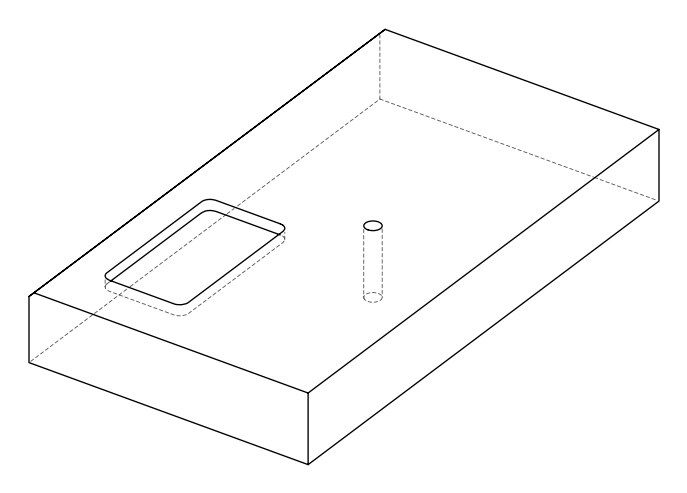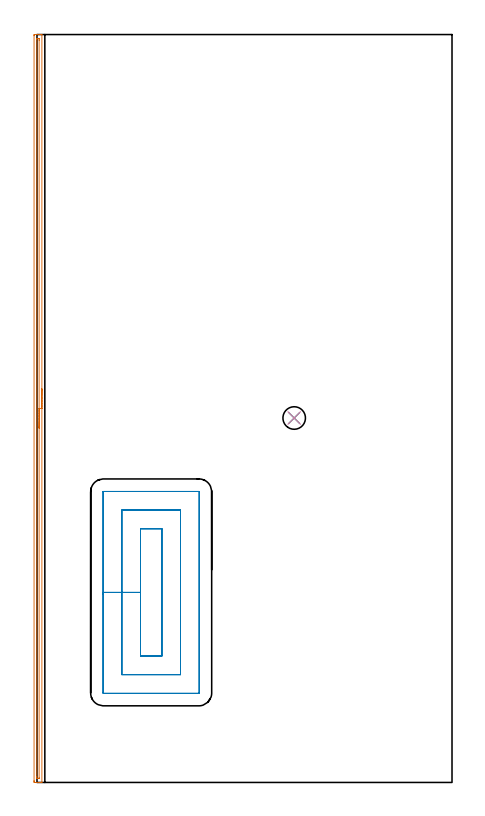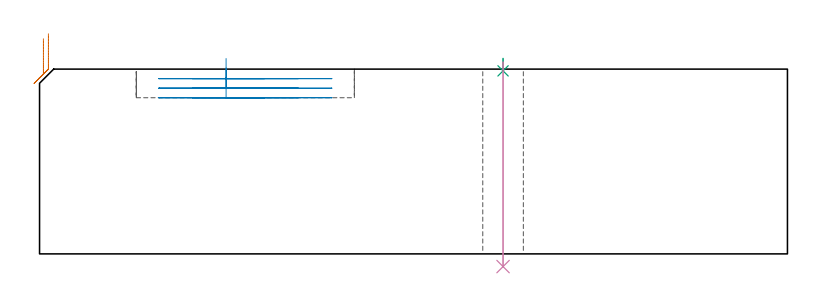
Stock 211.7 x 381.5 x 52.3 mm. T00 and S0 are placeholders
(PLAN: 4 operations, 3 tool changes, 11 min)
(1 AREA_MILL | FG_CHAMFER_SURFACE | UGT0205_001 | 6.26 min | 3052 mm3)
(2 MILL_RECTANGULAR_POCKET | POCKET_RECTANGULAR_STRAIGHT | UGT0201_108 | Follow Part, ap 3.175, ae 75% | 4.49 min | 57546 mm3)
(3 SPOT_DRILL | STEP1HOLE | NXT0321_9005460120000 | 0.03 min | 2 mm3)
(4 DRILL_THROUGH_HOLE_INTO_CENTER | STEP1HOLE | NXT0301_086 | 0.23 min | 5411 mm3)
(TOOL UGT0205_001 | Chamfer Mill 20 x 3 x 45 deg. | D20 FL50 Z2)
(TOOL UGT0201_108 | End Mill 12.7 mm | D12.7 FL12 Z2)
(TOOL NXT0321_9005460120000 | NC Spot Drill, 142deg, 12mm, Carbide, Uncoated | D12 PA142 FL30 Z2)
(TOOL NXT0301_086 | Carbide Drill 11.5mm [860.1-1150-035A1-MM 2214] | D11.5 PA140 FL55 Z2)
(OP 1 AREA_MILL)
G17 G21 G94 G90
T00 M6
G54
G17 G0 G90 X2.5 Y200.75 S1061 M3
G43 Z62.3 H0
G94 G1 Y200.712 Z61.428 F250.
Y200.598 Z60.564
Y200.409 Z59.712
Y200.147 Z58.88
Y199.813 Z58.074
Y199.41 Z57.3
Y198.941 Z56.564
Y198.41 Z55.872
Y197.821 Z55.229
Y197.178 Z54.64
Y196.486 Z54.108
Y195.75 Z53.64
Y194.976 Z53.237
Y194.17 Z52.903
Y193.338 Z52.641
Y192.486 Z52.452
Y191.622 Z52.338
Y190.75 Z52.3
Y0.162
X2.497 Y0.01 Z52.288
X2.405 Y0.002 Z52.197
X2.308 Y0. Z52.107
X2. Z51.799
X1.368 Z51.163
X-0.684 Z49.113
X-1.111 Z48.684
X-1.236 Y0.002 Z48.559
X-1.493 Y0.01 Z48.302
X-1.498 Y0.339 Z48.3
X-1.5 Y0.609
Y0.88
Y380.891
X-1.498 Y381.161
X-1.493 Y381.49 Z48.302
X-1.236 Y381.5 Z48.559
X0.184 Z49.981
X1.368 Z51.163
X2. Z51.799
X2.308 Z52.107
X2.405 Y381.498 Z52.197
X2.497 Y381.49 Z52.288
X2.5 Y381.338 Z52.3
Y190.75
X1.086 Z50.886
X1.085 Y2.394 Z50.885
X1.082 Y2.093 Z50.882
X1.08 Y2.02 Z50.88
X1.078 Y2.01 Z50.878
X1.057 Y2.006 Z50.857
X1.011 Y2.003 Z50.811
X0.883 Y2. Z50.683
X0.5 Z50.3
X0.013 Y2.002 Z49.813
X-0.066 Y2.009 Z49.734
X-0.079 Y2.011 Z49.721
X-0.081 Y2.037 Z49.719
X-0.084 Y2.102 Z49.716
X-0.085 Y2.394 Z49.715
X-0.086 Y2.996 Z49.714
X-0.085 Y379.106 Z49.715
X-0.082 Y379.407 Z49.718
X-0.08 Y379.48 Z49.72
X-0.078 Y379.49 Z49.722
X-0.057 Y379.494 Z49.743
X-0.011 Y379.497 Z49.789
X0.117 Y379.5 Z49.917
X0.5 Y379.499 Z50.3
X0.987 Y379.498 Z50.787
X1.066 Y379.491 Z50.866
X1.079 Y379.488 Z50.879
X1.081 Y379.463 Z50.881
X1.084 Y379.398 Z50.884
X1.085 Y379.106 Z50.885
X1.086 Y378.504 Z50.886
Y190.75
Y189.878 Z50.924
Y189.013 Z51.038
Y188.162 Z51.227
Y187.33 Z51.489
Y186.524 Z51.823
Y185.75 Z52.226
Y185.014 Z52.694
Y184.322 Z53.225
Y183.679 Z53.815
Y183.09 Z54.458
Y182.558 Z55.15
Y182.09 Z55.886
Y181.687 Z56.66
Y181.353 Z57.466
Y181.091 Z58.298
Y180.902 Z59.149
Y180.788 Z60.014
Y180.75 Z60.886
G0 Z62.3
M5
M2
(OP 2 MILL_RECTANGULAR_POCKET)
G17 G21 G94 G90
T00 M6
G54
G17 G0 G90 X52.8 Y118.223 S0 M3
G43 Z62.3 H0
Z55.3
G94 G1 Y96.95 Z49.6 F250.
Y64.5 F500.
X63.7
Y129.4
X52.8
Y96.95
X43.275
Y54.975
X73.225
Y138.925
X43.275
Y96.95
X33.75
Y45.6
G3 X33.9 Y45.45 R0.15
G1 X82.6
G3 X82.75 Y45.6 R0.15
G1 Y148.3
G3 X82.6 Y148.45 R0.15
G1 X33.9
G3 X33.75 Y148.3 R0.15
G1 Y96.95
Y95.95
G0 X52.8 Y118.223 Z52.6
G1 Y96.95 Z46.9 F250.
Y64.5 F500.
X63.7
Y129.4
X52.8
Y96.95
X43.275
Y54.975
X73.225
Y138.925
X43.275
Y96.95
X33.75
Y45.6
G3 X33.9 Y45.45 R0.15
G1 X82.6
G3 X82.75 Y45.6 R0.15
G1 Y148.3
G3 X82.6 Y148.45 R0.15
G1 X33.9
G3 X33.75 Y148.3 R0.15
G1 Y96.95
Y95.95
G0 X52.8 Y118.223 Z49.9
G1 Y96.95 Z44.2 F250.
Y64.5 F500.
X63.7
Y129.4
X52.8
Y96.95
X43.275
Y54.975
X73.225
Y138.925
X43.275
Y96.95
X33.75
Y45.6
G3 X33.9 Y45.45 R0.15
G1 X82.6
G3 X82.75 Y45.6 R0.15
G1 Y148.3
G3 X82.6 Y148.45 R0.15
G1 X33.9
G3 X33.75 Y148.3 R0.15
G1 Y96.95
Y95.95
G0 Z62.3
M5
M2
(OP 3 SPOT_DRILL)
G17 G21 G94 G90
T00 M6
G54
G17 G0 G90 X131.2 Y185.9 S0 M3
G43 Z62.3 H0
G94 G81 G98 Z51.805 F250. R55.3
G80
M5
M2
(OP 4 DRILL_THROUGH_HOLE_INTO_CENTER)
G17 G21 G94 G90
T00 M6
G54
G17 G0 G90 X131.2 Y185.9 S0 M3
G43 Z62.3 H1
G94 G73 G98 Z-3.593 F250. Q11.179 R54.3
G80
M5
M2
